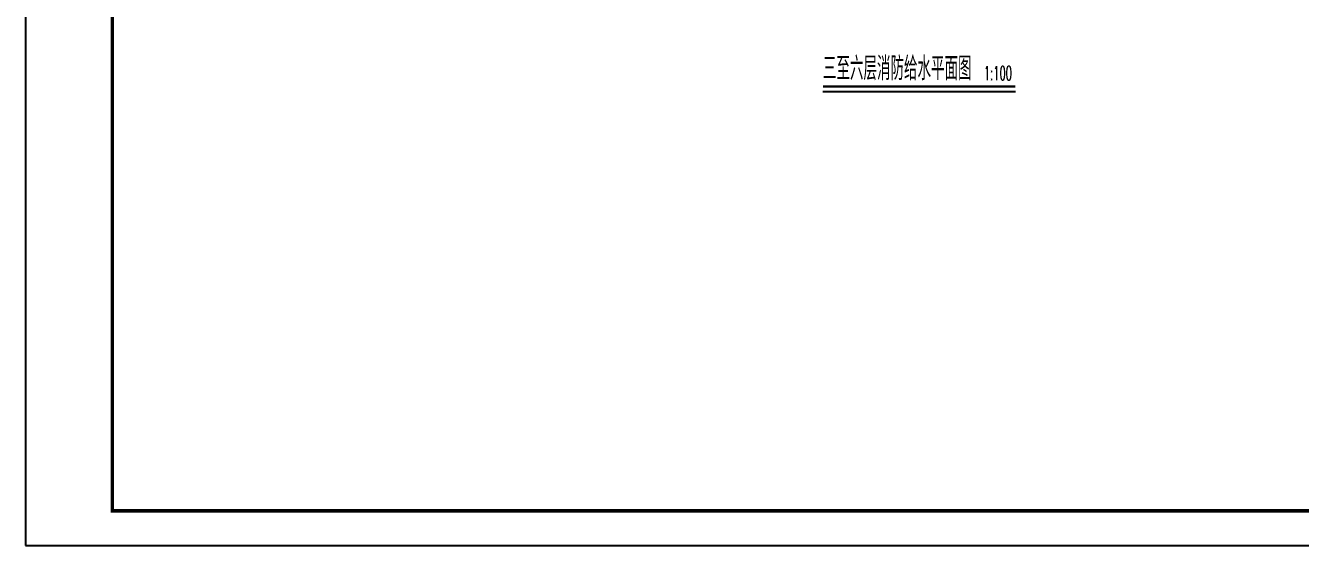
# Model space of a CAD drawing. Extents: x -1254782 to -617813, y -619975 to -323764.
# Drawn here: x -739140 to -702436, y -602575 to -587605 of the extents above; entities that cross this region are included whole.
import ezdxf

# ---------------------------------------------------------------- set-up
doc = ezdxf.new("R2010")
doc.units = 0
doc.header["$LTSCALE"] = 1000
doc.header["$MEASUREMENT"] = 0
doc.layers.add('DIM_SYMB', color=3, linetype='Continuous')
doc.layers.add('PUB_TITLE', color=4, linetype='Continuous')
doc.styles.add('_TCH_DIM', font='SIMPLEX.shx', dxfattribs={"width": 0.8, "bigfont": 'GBCBIG.shx'})
doc.styles.add('天正', font='SIMPLEX.shx', dxfattribs={"width": 0.7, "bigfont": 'HZTXT.shx'})

msp = doc.modelspace()

# ---------------------------------------------------------------- linework, layer by layer
at = {"layer": 'DIM_SYMB', "const_width": 70}
msp.add_lwpolyline([(-716183.8, -589363.5), (-710641.9, -589363.5)], dxfattribs=at)
at = {"layer": 'DIM_SYMB'}
msp.add_lwpolyline([(-716183.8, -589503.5), (-710641.9, -589503.5)], dxfattribs=at)
at = {"layer": 'PUB_TITLE'}
msp.add_lwpolyline([(-739140.4, -602574.7), (-679740.4, -602574.7), (-679740.4, -560574.7), (-739140.4, -560574.7)], close=True, dxfattribs=at)
at = {"layer": 'PUB_TITLE', "const_width": 100}
msp.add_lwpolyline([(-736640.4, -601574.7), (-680740.4, -601574.7), (-680740.4, -561574.7), (-736640.4, -561574.7)], close=True, dxfattribs=at)

# ---------------------------------------------------------------- texts
at = {"layer": 'DIM_SYMB', "color": 7}
for s, height, style, width, p in [('三至六层消防给水平面图', 675.177, '_TCH_DIM', 0.8, (-716183.8, -589178.8)), ('1:100', 400, '天正', 0.525, (-711551.9, -589178.8))]:
    msp.add_text(s, height=height, dxfattribs=dict(at, style=style, width=width)).set_placement(p)

doc.saveas('drawing.dxf')
